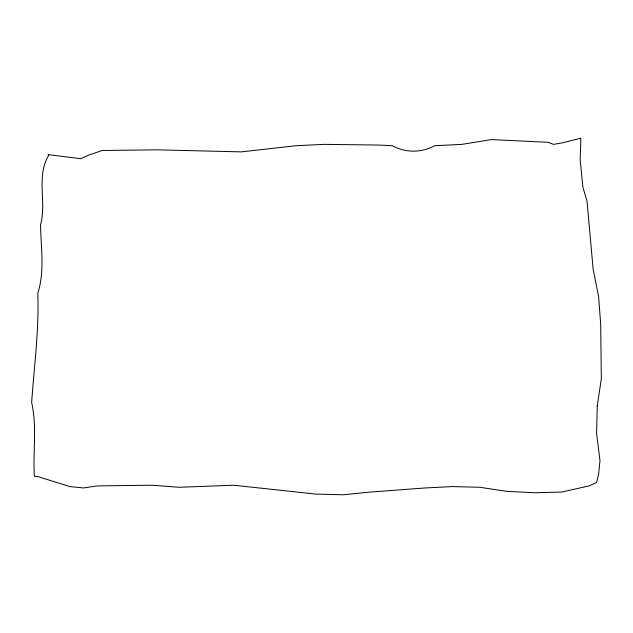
<?xml version="1.0" encoding="UTF-8"?>
<svg xmlns="http://www.w3.org/2000/svg" width="633" height="633" viewBox="0 0 633 633"><rect width="100%" height="100%" fill="white"/><g stroke="black" fill="none" stroke-linecap="round" stroke-linejoin="round"><path stroke-width="0.95" d="M597.251 405.982L596.571 433.312L599.981 460.634L598.62 474.291L596.571 482.488L589.054 485.907L561.732 492.055L534.41 492.735L507.08 491.374L479.759 487.275L452.437 486.587L425.115 487.956L370.463 492.055L343.141 494.784L315.82 494.104L233.846 485.226L179.194 487.275L151.873 485.226L97.229 485.907L83.564 487.956L69.907 486.587L37.118 476.34L34.38 476.34C32.781 451.685 37.22 426.982 31.65 402.572C34.166 366.159 39.175 329.864 37.798 293.277C44.903 271.193 40.9 247.701 40.528 224.968C46.874 201.911 35.859 176.583 48.725 155.291L48.045 154.61L80.834 158.709L88.343 155.291L102.008 150.512L156.66 149.823L241.363 151.873L296.007 145.725L324.017 144.364L378.661 145.044L392.325 145.725A44.025 44.025 0 0 0 434.673 145.725L461.995 144.364L491.374 139.577L548.067 142.314L553.535 144.364L561.732 142.995L580.857 138.216L580.176 160.07L582.906 187.392L587.005 201.057L593.153 269.365L598.62 296.687L600.67 324.017L601.35 378.661L597.251 405.982"/></g></svg>
